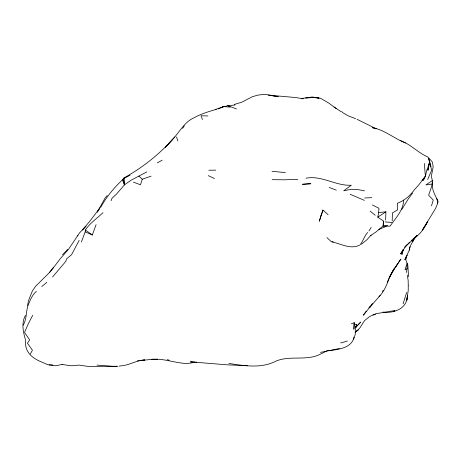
<?xml version="1.0" encoding="UTF-8"?>
<svg xmlns="http://www.w3.org/2000/svg" width="461" height="461" viewBox="0 0 461 461"><rect width="100%" height="100%" fill="white"/><g stroke="black" fill="none" stroke-linecap="round" stroke-linejoin="round"><path stroke-width="0.69" d="M52.825 364.974L48.025 364.807L42.078 362.202C32.31 358.364 24.295 351.916 25.689 340.512C23.257 332.473 21.056 323.109 25.453 315.405M392.207 220.888L392.42 212.959L397.67 209.807L397.324 203.272C404.545 200.731 410.111 195.62 414.554 189.569L418.674 185.045L425.382 176.246L424.333 163.465M385.615 219.978L385.926 211.812L378.648 212.596L377.778 217.119L383.402 221.067L383.172 226.04L390.087 226.161C395.48 218.197 403.467 210.251 403.646 200.114M431.49 205.848L433.259 200.062L428.655 195.245C430.315 189.298 434.227 182.959 431.254 176.782L433.156 166.917L432.562 162.808L432.147 161.776L427.929 157.034C418.133 152.873 410.774 144.385 400.73 140.657M432.723 181.968C431.035 189.143 435.299 195.107 437.95 201.301L437.587 203.416M408.567 276.819L407.824 265.11L405.801 259.871L406.965 254.956L404.844 259.687L407.415 254.921M383.402 221.067L383.172 226.04M354.261 322.688L353.887 329.148L354.261 322.688L351.368 323.853M431 166.611L429.594 161.431L427.969 170.288L429.594 161.431L428.609 158.469L431.663 170.218L427.693 179.444M378.648 212.596L378.971 208.257L372.384 204.995M407.138 297.333C406.452 309.014 392.997 313.664 382.941 312.068M401.975 253.608L401.883 254.605L403.41 249.222L402.182 252.98M329.713 350.539C338.403 349.628 352.348 347.652 353.921 337.095M81.395 242.002L85.187 231.843L85.383 229.987C89.981 222.986 97.092 218.387 103.005 212.636M407.466 295.271L406.907 300.163L408.239 290.234L408.233 285.203M409.794 246.623L409.362 250.173L407.265 254.363M27.533 305.557L28.501 300.624L32.379 290.96L35.624 286.264L49.408 272.595L53.222 268.002L60.322 258.627L68.441 249.401L77.944 235.289M425.589 175.86L426.546 171.014L429.479 163.108M406.291 272.578L407.08 268.694L407.063 263.266L405.017 269.771L407.08 268.694M406.671 292.389L403.116 303.822M354.025 324.21L356.739 324.579L355.31 329.379L355.241 334.323L353.72 339.198M96.09 224.657L92.333 235.006L85.187 231.843M111.078 200.719L111.96 198.345L116.645 193.92L124.372 184.97L123.588 179.813L124.049 178.384L130.037 175.261M151.093 176.137L142.276 179.231L140.467 184.792L133.419 182.13M409.138 250.069L410.751 245.2L414.969 237.461M387.43 282.086L389.107 277.856M437.95 202.644L435.657 208.326L422.426 229.976L427.652 221.706C424.771 227.221 421.51 232.863 416.289 236.481M23.2 325.155C26.853 319.093 25.839 311.964 28.017 305.522C30.086 300.376 32.109 295.08 36.344 291.289M355.54 326.97L356.739 324.579M413.223 240.423L412.56 241.662L414.773 238.262L417.217 235.525L411.177 240.642M32.731 315.272L28.536 323.311L24.537 332.375L29.648 339.918L27.418 343.191L32.431 350.222L30.299 354.025M79.177 240.365L71.582 254.674L66.609 258.875L65.814 261.318L52.542 277.009M389.447 277.263L394.495 268.429L400.88 259.111L395.63 266.873M100.671 207.444C106.629 196.478 114.858 186.711 124.049 178.384L124.677 184.688L124.372 184.97L122.396 179.502L123.588 179.813M382.434 291.559L383.126 290.39M403.381 249.257L400.586 253.878L405.957 245.932L409.708 242.123M401.779 209.501L408.302 198.898L412.583 193.067M368.973 230.932L371.163 227.411M99.841 208.061L97.288 212.129L105.137 197.925L107.223 195.504M182.608 128.412L184.296 125.859M366.213 311.163L363.349 315.197L371.704 304.888L369.388 307.758L380.123 295.507C387.292 287.699 388.381 276.784 394.432 268.342L389.412 277.257L394.495 268.429L397.86 263.836M360.162 244.739C363.28 241.005 364.242 235.986 367.676 232.465M62.517 254.726L67.721 249.407M77.408 235.923L79.667 232.77L85.994 226.138L82.415 229.964L89.688 221.407L99.783 208.038M371.699 304.485L372.448 303.442M53.424 267.42L49.408 272.595M172.547 139.429C179.519 132.209 184.164 122.2 193.747 117.935C200.789 113.948 208.516 111.625 216.232 109.366M380.123 295.507L379.011 296.775L379.484 296.239M174.8 136.911L165.413 147.261L172.374 139.637C158.307 155.201 141.671 168.253 123.3 178.28M368.892 307.902L370.183 306.45M355.719 327.489L360.686 322.13L355.431 327.431M404.81 247.125L412.491 240.1M404.896 247.033L407.265 244.589M414.007 238.729L417.245 235.64L414.001 238.325M355.252 332.617L359.793 328.019L364.495 320.683L369.722 316.471L375.917 313.716L394.968 310.501M361.493 244.209L366.944 239.743L371.093 235.139L370.684 235.513L375.75 232.154L383.137 225.959L387.666 225.671M41.732 286.586L46.849 282.311M413.505 238.752L414.618 237.847M393.492 311.786L394.622 310.95M124.677 184.688L130.912 180.303L146.811 171.884M432.378 180.562L425.872 184.936L432.245 183.997M355.852 331.597L358.214 330.013L356.393 331.125M377.778 217.119L385.926 211.812M375.531 314.131L374.39 314.771L372.961 314.863M157.259 162.9L162.174 160.198M339.423 348.504L326.405 351.213L318.303 355.166C304.854 360.629 289.692 355.494 276.151 361.021C261.427 368.754 244.56 365.815 228.863 363.447M218.278 108.998L223.585 106.577L230.316 107.148L227.93 105.667L235.156 105.01M378.827 229.451L386.128 226.466M359.603 245.131C350.498 249.822 340.46 243.535 331.407 241.743L326.93 237.611M215.685 109.395L223.585 106.577M234.228 104.463L241.76 102.198L252.426 96.689L258.062 95.081L265.081 94.303L278.26 96.764L270.97 95.479M347.415 341.007L341.128 342.932L340.667 342.707M222.352 107.142L227.832 105.707M123.784 365.527C130.964 364.19 137.332 360.266 144.76 359.949L140.069 360.502M62.702 364.311L55.85 365.792L49.143 364.922M320.493 352.371L326.405 351.213M305.931 178.228C321.582 175.065 335.712 186.088 351.305 185.23L343.704 190.791L351.276 189.269L358.093 189.621L364.559 190.842M196.709 362.075L187.581 363.527C175.289 363.337 163.661 358.047 151.196 359.332L154.74 359.344M301.39 98.498L312.293 96.989L319.052 98.107L313.78 97.467L305.914 97.905L313.78 97.467L320.435 98.21L328.491 102.878L336.155 108.519M117.924 366.241L88.126 366.397L78.722 365.089L71.478 365.798L62.097 364.484M119.249 366.086L123.231 365.625M137.361 360.842L138.68 360.715M140 360.583L150.557 359.494L157.576 359.355L156.158 359.35M364.657 197.994L371.75 197.66M326.884 350.66L328.301 350.596M297.789 179.289L284.789 179.807L272.174 179.675M208.821 170.218L215.806 170.167M268.285 95.133L271.823 95.306M301.338 98.712L303.171 98.752L295.593 97.53L270.982 95.346M207.871 115.93L200.979 115.774L202.448 119.503M194.594 361.994L190.364 361.827L226.933 364.812L247.436 365.746M116.973 366.697L97.023 365.1M285.417 172.598L272.03 171.29M385.229 221.908L391.885 222.467M332.053 241.8L333.349 241.921M323.265 210.302L322.493 210.222L323.265 210.302L328.117 214.74M167.205 359.672L169.141 360.162M376.026 128.901L372.2 127.605C384.462 129.806 394.143 138.484 405.524 143.06M355.656 118.69L348.608 116.022L343.082 112.87L341.832 111.712M227.93 105.667L236.539 108.975M329.223 187.454L336.282 190.163M350.147 194.265L364.392 200.362M208.245 175.629L214.446 178.557M376.101 128.74L356.958 119.255M334.029 106.981L341.267 111.798M85.383 229.987L92.333 235.006M370.102 211.098L375.237 215.27M138.917 176.096L142.276 179.231M437.109 200.31L437.95 201.301L436.676 198.564M176.517 136.963L177.871 140.991M407.213 275.033L408.129 280.161L408.239 285.031M321.046 215.281L319.317 221.274L322.954 210.274L321.046 215.281M425.382 176.246L423.486 180.355L422.097 180.533L425.382 176.246M308.755 183.778L302.428 184.285L310.847 183.766L308.755 183.778"/></g></svg>
